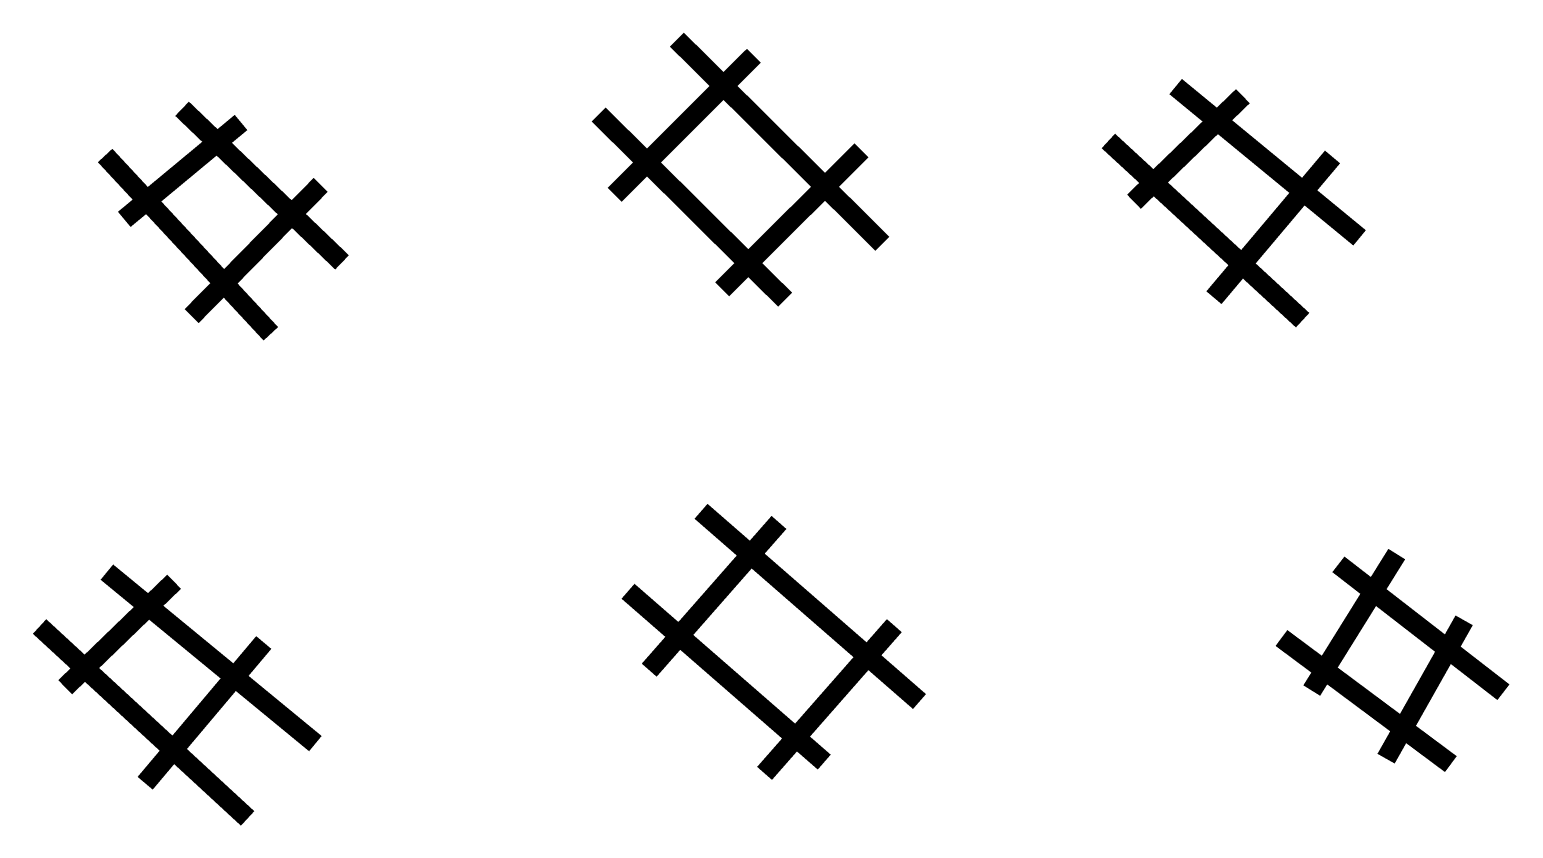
# Model space of a CAD drawing. Extents: x -0.04 to 7.46, y -0.17 to 3.87.
import ezdxf

# ---------------------------------------------------------------- set-up
doc = ezdxf.new("R2010")
doc.units = 0
doc.header["$MEASUREMENT"] = 0
doc.layers.get('0').update_dxf_attribs({"linetype": 'CONTINUOUS'})

msp = doc.modelspace()

# ---------------------------------------------------------------- linework, layer by layer
at = {"const_width": 0.1}
for points in [[(3.2318, 3.8173), (4.2702, 2.7854)], [(2.9177, 3.0333), (3.6211, 3.7353)], [(5.7521, 3.5798), (6.6816, 2.815)], [(5.5413, 2.9977), (6.092, 3.5313)], [(0.44, 2.9085), (1.03, 3.3983)], [(0.7319, 3.4676), (1.5404, 2.6912)], [(2.8372, 3.4384), (3.7787, 2.5028)], [(3.4612, 2.5553), (4.1646, 3.2574)], [(5.4121, 3.3049), (6.3938, 2.399)], [(0.3431, 3.2314), (1.1806, 2.3303)], [(5.9455, 2.5127), (6.5449, 3.2241)], [(0.7803, 2.4195), (1.4324, 3.0829)], [(3.0922, 0.6303), (3.748, 1.377)], [(3.3541, 1.4333), (4.458, 0.4717)], [(6.4398, 0.5272), (6.8694, 1.2171)], [(6.5744, 1.1652), (7.4083, 0.5187)], [(0.1413, 0.5439), (0.6919, 1.0774)], [(0.3521, 1.1259), (1.4056, 0.2591)], [(2.9852, 1.0292), (3.9767, 0.1657)], [(0.012, 0.8511), (1.0633, -0.119)], [(3.675, 0.1087), (4.3308, 0.8554)], [(6.8153, 0.183), (7.2099, 0.8823)], [(6.2867, 0.793), (7.1427, 0.1555)], [(0.5455, 0.0588), (1.1449, 0.7702)]]:
    msp.add_lwpolyline(points, dxfattribs=at)

doc.saveas('drawing.dxf')
